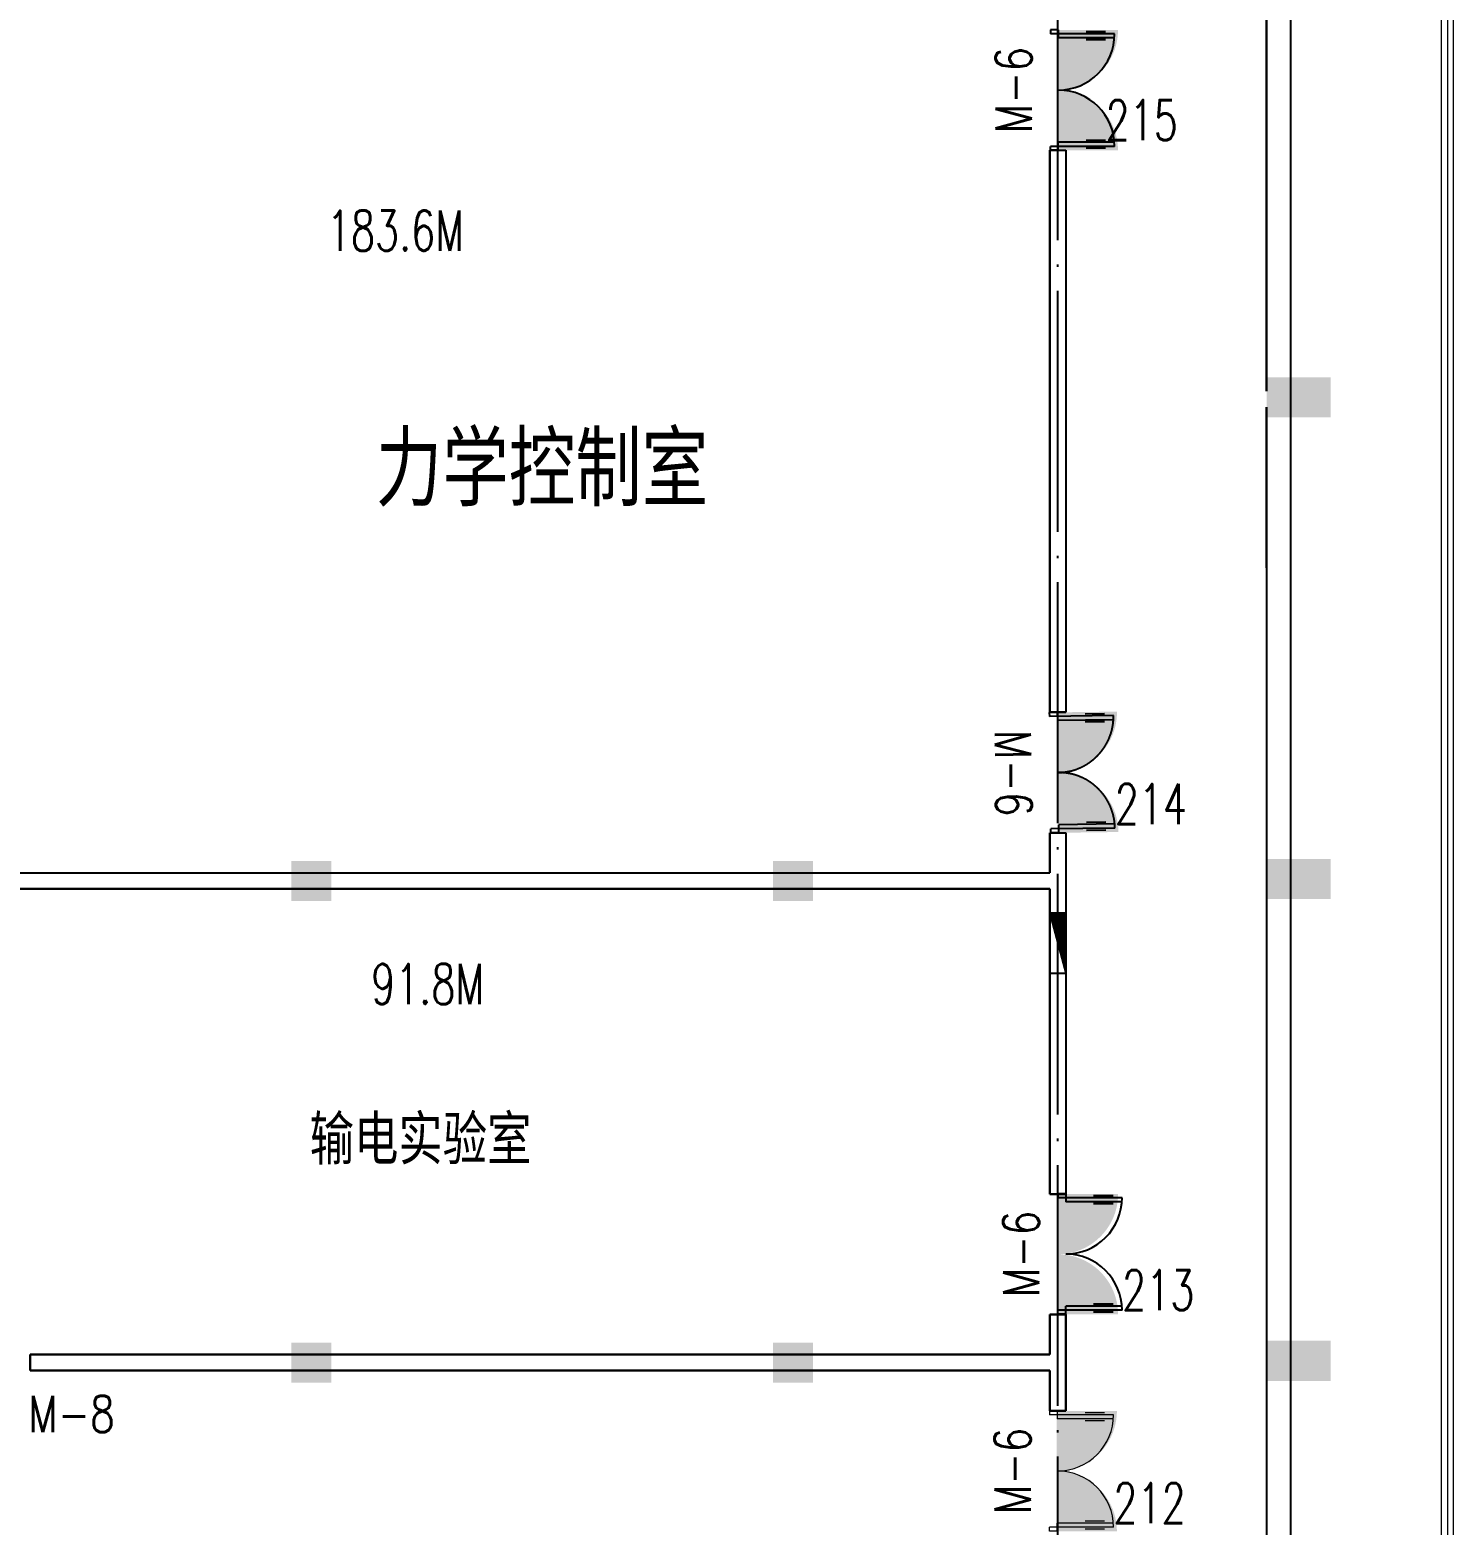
# Model space of a CAD drawing. Extents: x -220435 to 246757, y -381552 to -223577.
# Drawn here: x -33602 to -15874, y -295113 to -276489 of the extents above; entities that cross this region are included whole.
import ezdxf
from ezdxf.enums import TextEntityAlignment as Align

# ---------------------------------------------------------------- set-up
doc = ezdxf.new("R2010")
doc.units = 0
doc.header["$LTSCALE"] = 1500
doc.header["$MEASUREMENT"] = 0
doc.linetypes.add('DOTE', pattern=[2.42, 2, -0.2, 0.02, -0.2])
doc.layers.get('0').update_dxf_attribs({"linetype": 'CONTINUOUS'})
for name, color, linetype in [('COLUMN', 7, 'CONTINUOUS'), ('DOTE', 7, 'DOTE'), ('JELIBTLTC', 7, 'CONTINUOUS'), ('PUB_WALL', 7, 'CONTINUOUS'), ('WALL', 7, 'CONTINUOUS'), ('WINDOW_TEXT', 7, 'CONTINUOUS'), ('防盗门', 180, 'CONTINUOUS')]:
    doc.layers.add(name, color=color, linetype=linetype)
doc.layers.add('WINDOW', color=7, linetype='CONTINUOUS', lineweight=0)
doc.layers.add('我的', color=7, linetype='CONTINUOUS', lineweight=0)
doc.styles.add('_SIMPLEX', font='SIMPLEX.shx', dxfattribs={"width": 0.8})
doc.styles.add('DIM_FONT', font='TXT.shx', dxfattribs={"width": 0.7})
doc.styles.add('JELIBTLZX1', font='arial.ttf', dxfattribs={"width": 0.65})
doc.styles.add('SIMPLEX', font='SIMPLEX.SHX')

# ---------------------------------------------------------------- blocks, each defined once
blk = doc.blocks.new('M_A20TUI')
for p, q in [((-0.483, 0.396), (-0.483, 0.235)), ((-0.467, 0.471), (-0.467, -0.062)), ((-0.433, 0.47), (-0.433, 0.004)), ((-0.417, 0.396), (-0.417, 0.235)), ((0.417, 0.396), (0.417, 0.235)), ((0.433, 0.47), (0.433, 0.004)), ((0.467, 0.471), (0.467, -0.062)), ((0.483, 0.396), (0.483, 0.235)), ((-0.5, 0.004), (-0.433, 0.004)), ((-0.5, 0.004), (-0.5, -0.062)), ((0.5, 0.004), (0.433, 0.004)), ((0.5, 0.004), (0.5, -0.062)), ((-0.5, -0.062), (-0.467, -0.062)), ((0.5, -0.062), (0.467, -0.062))]:
    blk.add_line(p, q)
for centre, start, end in [((-0.467, 0.004), 0, 90), ((0.467, 0.004), 90, 180)]:
    blk.add_arc(centre, 0.467, start, end)
blk = doc.blocks.new('_FZH')
blk.add_solid([(-0.5, -0.5), (0.5, -0.5), (-0.5, 0.5), (0.5, 0.5)])

msp = doc.modelspace()

# ---------------------------------------------------------------- hatches: boundary and pattern name
at = {"linetype": 'ByBlock'}
h = msp.add_hatch(dxfattribs=at)
h.set_pattern_fill('ANSI31', color=256, scale=10, style=0)
h.set_pattern_definition([(45, (76945.5266, -433780.1233), (-0.8838834765, 0.8838834765), [])])
h.paths.add_polyline_path([(-20697.1, -287489.3), (-20897.1, -287489.3), (-20697.1, -288239.3)])
at = {"layer": '防盗门'}
for points in [[(-20047.5, -276489.3, -0.4142136), (-20797.5, -277239.3), (-20797.5, -276489.3)], [(-20047.5, -277989.3, 0.4142136), (-20797.5, -277239.3), (-20797.5, -277989.3)], [(-20060.5, -284980.4, -0.4142136), (-20801, -285739.7), (-20810.4, -284989.8)], [(-20041.7, -286480.3, 0.4142136), (-20801, -285739.7), (-20791.7, -286489.7)], [(-20046.7, -290989.5, -0.4142136), (-20796.7, -291739.5), (-20796.7, -290989.5)], [(-20046.7, -292489.5, 0.4142136), (-20796.7, -291739.5), (-20796.7, -292489.5)], [(-20061.5, -293690.8, -0.4142136), (-20811.5, -294440.8), (-20811.5, -293690.8)], [(-20061.5, -295190.8, 0.4142136), (-20811.5, -294440.8), (-20811.5, -295190.8)]]:
    msp.add_hatch(color=256, dxfattribs=at).paths.add_polyline_path(points)

# ---------------------------------------------------------------- linework, layer by layer
at = {"linetype": 'ByBlock'}
msp.add_line((-20897.1, -287489.3), (-20697.1, -288239.3), dxfattribs=at)
msp.add_lwpolyline([(-20897.1, -287489.3), (-20897.1, -288239.3), (-20697.1, -288239.3), (-20697.1, -287489.3), (-20897.1, -287489.3)], dxfattribs=at)
at = {"layer": 'DOTE'}
msp.add_line((-20797.1, -300889.3), (-20797.1, -268089.3), dxfattribs=at)
at = {"layer": 'PUB_WALL'}
for p, q in [((-17897.1, -271639.3), (-17897.1, -283189.3)), ((-17897.1, -271639.3), (-17897.1, -283189.3)), ((-18197.1, -272689.3), (-18197.1, -280989.3)), ((-18197.1, -280989.3), (-18197.1, -272689.3)), ((-20897.1, -277989.3), (-20897.1, -284989.3)), ((-20897.1, -277989.3), (-20697.1, -277989.3)), ((-20897.1, -277989.3), (-20697.1, -277989.3)), ((-20897.1, -284989.3), (-20897.1, -277989.3)), ((-20697.1, -277989.3), (-20697.1, -284989.3)), ((-20697.1, -277989.3), (-20697.1, -284989.3)), ((-18197.1, -283189.3), (-18197.1, -281189.3)), ((-18197.1, -281189.3), (-18197.1, -283189.3)), ((-18197.1, -283189.3), (-18197.1, -293089.3)), ((-18197.1, -283189.3), (-18197.1, -293089.3)), ((-17897.1, -283189.3), (-17897.1, -304989.3)), ((-17897.1, -283189.3), (-17897.1, -304989.3)), ((-20897.1, -284989.3), (-20697.1, -284989.3)), ((-20697.1, -284989.3), (-20897.1, -284989.3)), ((-20897.1, -286489.3), (-20697.1, -286489.3)), ((-20897.1, -286489.3), (-20897.1, -286989.3)), ((-20897.1, -286989.3), (-20897.1, -286489.3)), ((-20897.1, -286489.3), (-20697.1, -286489.3)), ((-20697.1, -286489.3), (-20697.1, -290989.3)), ((-20697.1, -286489.3), (-20697.1, -290989.3)), ((-36047.1, -286989.3), (-20897.1, -286989.3)), ((-36047.1, -286989.3), (-20897.1, -286989.3)), ((-36047.1, -287189.3), (-20897.1, -287189.3)), ((-20897.1, -287189.3), (-36047.1, -287189.3)), ((-20897.1, -287189.3), (-20897.1, -290989.3)), ((-20897.1, -290989.3), (-20897.1, -287189.3)), ((-20897.1, -290989.3), (-20697.1, -290989.3)), ((-20697.1, -290989.3), (-20897.1, -290989.3)), ((-20897.1, -292989.3), (-20897.1, -292489.3)), ((-20897.1, -292489.3), (-20697.1, -292489.3)), ((-20697.1, -292489.3), (-20697.1, -293089.3)), ((-33597.1, -293189.3), (-33597.1, -292989.3)), ((-33597.1, -292989.3), (-20897.1, -292989.3)), ((-20697.1, -293089.3), (-20697.1, -293689.3)), ((-18197.1, -293089.3), (-18197.1, -304989.3)), ((-18197.1, -293089.3), (-18197.1, -304989.3)), ((-20897.1, -293189.3), (-33597.1, -293189.3)), ((-20897.1, -293689.3), (-20897.1, -293189.3)), ((-20697.1, -293689.3), (-20897.1, -293689.3))]:
    msp.add_line(p, q, dxfattribs=at)
at = {"layer": 'PUB_WALL', "linetype": 'ByBlock'}
for p, q in [((-20697.1, -292489.3), (-20897.1, -292489.3)), ((-20897.1, -292489.3), (-20897.1, -292989.3)), ((-20697.1, -293089.3), (-20697.1, -292489.3)), ((-20897.1, -292989.3), (-33597.1, -292989.3)), ((-33597.1, -292989.3), (-33597.1, -293189.3)), ((-20697.1, -293689.3), (-20697.1, -293089.3)), ((-33597.1, -293189.3), (-20897.1, -293189.3)), ((-20897.1, -293189.3), (-20897.1, -293689.3)), ((-20897.1, -293689.3), (-20697.1, -293689.3))]:
    msp.add_line(p, q, dxfattribs=at)
at = {"layer": 'WALL'}
for p, q in [((-17897.1, -271639.3), (-17897.1, -283189.3)), ((-18197.1, -272689.3), (-18197.1, -280989.3)), ((-20897.1, -277989.3), (-20897.1, -284989.3)), ((-20897.1, -277989.3), (-20697.1, -277989.3)), ((-20697.1, -277989.3), (-20697.1, -284989.3)), ((-18197.1, -283189.3), (-18197.1, -281189.3)), ((-18197.1, -283189.3), (-18197.1, -293089.3)), ((-17897.1, -283189.3), (-17897.1, -304989.3)), ((-20897.1, -284989.3), (-20697.1, -284989.3)), ((-20897.1, -286489.3), (-20697.1, -286489.3)), ((-20897.1, -286489.3), (-20897.1, -286989.3)), ((-20697.1, -286489.3), (-20697.1, -290989.3)), ((-36047.1, -286989.3), (-20897.1, -286989.3)), ((-36047.1, -287189.3), (-20897.1, -287189.3)), ((-20897.1, -287189.3), (-20897.1, -290989.3)), ((-20897.1, -290989.3), (-20697.1, -290989.3)), ((-20897.1, -292489.3), (-20697.1, -292489.3)), ((-20897.1, -292489.3), (-20897.1, -292989.3)), ((-20697.1, -292489.3), (-20697.1, -293089.3)), ((-33597.1, -292989.3), (-20897.1, -292989.3)), ((-20697.1, -293089.3), (-20697.1, -293689.3)), ((-18197.1, -293089.3), (-18197.1, -304989.3)), ((-33597.1, -293189.3), (-20897.1, -293189.3)), ((-20897.1, -293189.3), (-20897.1, -293689.3)), ((-20897.1, -293689.3), (-20697.1, -293689.3))]:
    msp.add_line(p, q, dxfattribs=at)
at = {"layer": 'WALL', "linetype": 'ByBlock'}
msp.add_line((-33597.1, -292989.3), (-33597.1, -293189.3), dxfattribs=at)
at = {"layer": 'WINDOW'}
for p, q in [((-16023.5, -271039.3), (-16023.5, -305427.2)), ((-15943.5, -271089.3), (-15943.5, -305507.2)), ((-15873.5, -271139.3), (-15873.5, -327039.3))]:
    msp.add_line(p, q, dxfattribs=at)

# ---------------------------------------------------------------- block references
at = {"layer": 'COLUMN', "xscale": 500, "yscale": 800, "zscale": 500, "rotation": 90}
for p in [(-17797.1, -281066.3), (-17797.1, -287066.3), (-17797.1, -293066.3)]:
    msp.add_blockref('_FZH', p, dxfattribs=at)
at = {"layer": 'COLUMN', "xscale": 500, "yscale": 500, "zscale": 500}
for p in [(-30097.1, -287089.3), (-24097.1, -287089.3), (-30097.1, -293089.3), (-24097.1, -293089.3)]:
    msp.add_blockref('_FZH', p, dxfattribs=at)
at = {"layer": 'DOTE'}
ref = msp.add_blockref('M_A20TUI', (-20800.9, -285739.4), dxfattribs=dict(at, xscale=-1500, yscale=-1500, zscale=1500, rotation=90.71574059365574))
ref.add_attrib('A', 'M-6', dxfattribs={"layer": 'WINDOW_TEXT', "height": 450, "rotation": 270.71574, "style": '_SIMPLEX', "width": 0.8, "flags": 8}).set_placement((-21350.9, -285746.2), align=Align.MIDDLE)
at = {"layer": 'PUB_WALL'}
ref = msp.add_blockref('M_A20TUI', (-20797.1, -277239.3), dxfattribs=dict(at, xscale=-1500, yscale=-1500, zscale=1500, rotation=90))
ref.add_attrib('A', 'M-6', dxfattribs={"layer": 'WINDOW_TEXT', "height": 450, "rotation": 90, "style": '_SIMPLEX', "width": 0.8, "flags": 8}).set_placement((-21347.1, -277239.3), align=Align.MIDDLE)
ref = msp.add_blockref('M_A20TUI', (-20703.4, -291736.3), dxfattribs=dict(at, xscale=-1500, yscale=-1500, zscale=1500, rotation=89.99999999996635))
ref.add_attrib('A', 'M-6', dxfattribs={"layer": 'WINDOW_TEXT', "height": 450, "rotation": 90, "style": '_SIMPLEX', "width": 0.8, "flags": 8}).set_placement((-21253.4, -291736.3), align=Align.MIDDLE)
at = {"layer": 'WINDOW'}
ref = msp.add_blockref('M_A20TUI', (-20809.7, -294439.3), dxfattribs=dict(at, xscale=-1500, yscale=-1500, zscale=1500, rotation=90))
ref.add_attrib('A', 'M-6', dxfattribs={"layer": 'WINDOW_TEXT', "height": 450, "rotation": 90, "style": '_SIMPLEX', "width": 0.8, "flags": 8}).set_placement((-21359.7, -294439.3), align=Align.MIDDLE)

# ---------------------------------------------------------------- texts
at = {"layer": 'JELIBTLTC', "style": 'JELIBTLZX1', "width": 0.75}
msp.add_text('输电实验室', height=540, dxfattribs=at).set_placement((-30116.7, -290563.8))
at = {"layer": 'WINDOW', "style": 'SIMPLEX', "width": 0.8}
msp.add_text('M-8', height=450, dxfattribs=at).set_placement((-33624.4, -293953.5))
at = {"layer": '我的', "color": 0, "linetype": 'ByBlock', "lineweight": 0, "style": 'JELIBTLZX1', "width": 0.75}
msp.add_text('力学控制室', height=810, dxfattribs=at).set_placement((-29294.2, -282336.3))
at = {"layer": '我的', "linetype": 'ByBlock', "lineweight": 20, "char_height": 500, "attachment_point": 1, "style": 'DIM_FONT'}
for s, insert, width in [('{\\C1;215}', (-20202.7, -277364.3), 1460.707), ('{\\C3;183.6M}', (-29902.6, -278739.1), 3984.027), ('{\\C1;214}', (-20088.4, -285880.5), 1460.707), ('{\\C3;91.8M}', (-29351, -288123.5), 3177.136), ('{\\C1;213}', (-19997.1, -291936.3), 1460.707), ('{\\C1;212}', (-20105.2, -294589.3), 1460.707)]:
    msp.add_mtext(s, dxfattribs=dict(at, insert=insert, width=width))

doc.saveas('drawing.dxf')
